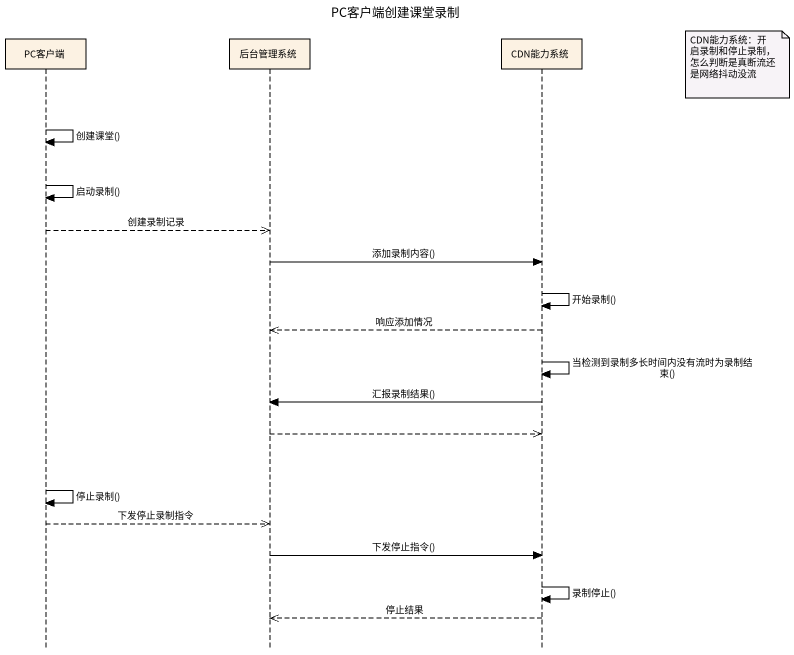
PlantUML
@startuml
title PC客户端创建课堂录制
hide footbox
participant PC客户端
participant 后台管理系统
participant CDN能力系统

note right of CDN能力系统 : CDN能力系统：开启录制和停止录制，怎么判断是真断流还是网络抖动没流
PC客户端 -> PC客户端 : 创建课堂()
PC客户端 -> PC客户端 : 启动录制()
PC客户端 -->> 后台管理系统 : 创建录制记录
后台管理系统 -> CDN能力系统 : 添加录制内容()
CDN能力系统 -> CDN能力系统 : 开始录制()
CDN能力系统 -->> 后台管理系统 : 响应添加情况
CDN能力系统 -> CDN能力系统 : 当检测到录制多长时间内没有流时为录制结束()
CDN能力系统 -> 后台管理系统 : 汇报录制结果()
后台管理系统 -->> CDN能力系统
PC客户端 -> PC客户端 : 停止录制()
PC客户端 -->> 后台管理系统 : 下发停止录制指令
后台管理系统 -> CDN能力系统 : 下发停止指令()
CDN能力系统 -> CDN能力系统 : 录制停止()
CDN能力系统 -->> 后台管理系统 : 停止结果
@enduml
